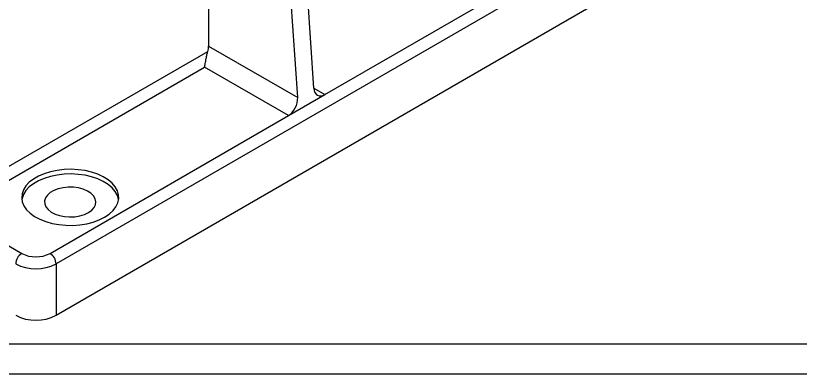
# Model space of a CAD drawing. Header units: millimetres. Extents: x 5847 to 9233, y 737 to 1578.
# Drawn here: x 8762.3 to 9022.7, y 736.7 to 855.6 of the extents above; entities that cross this region are included whole.
import ezdxf

# ---------------------------------------------------------------- set-up
doc = ezdxf.new("R2010")
doc.units = ezdxf.units.MM
doc.layers.get('0').update_dxf_attribs({"lineweight": 30})
doc.layers.add('DRAWING_LINE', color=7, linetype='Continuous')

msp = doc.modelspace()

# ---------------------------------------------------------------- linework, layer by layer
at = {"color": 7, "linetype": 'Continuous', "lineweight": 25}
for p, q in [((9000.322, 902.95), (8775.694, 773.275)), ((8775.694, 756.24), (9000.322, 885.915)), ((8826.319, 887.697), (8826.319, 845.468)), ((8861.248, 831.497), (8857.554, 885.807)), ((8855.884, 828.401), (8852.132, 883.553)), ((8864.875, 829.403), (8943.998, 875.08)), ((8826.319, 845.468), (8855.884, 828.401)), ((8739.15, 793.598), (8826.04, 843.758)), ((8741.162, 790.113), (8824.978, 838.5)), ((8852.805, 822.435), (8824.978, 838.5)), ((8852.805, 822.435), (8864.875, 829.403)), ((8773.683, 776.759), (8852.805, 822.435)), ((8741.162, 790.113), (8764.295, 776.759)), ((8775.694, 773.275), (8775.694, 756.24))]:
    msp.add_line(p, q, dxfattribs=at)
at = {"color": 8, "linetype": 'Continuous', "lineweight": 25}
msp.add_line((8861.248, 831.497), (8864.875, 829.403), dxfattribs=at)
at = {"color": 7, "linetype": 'Continuous', "lineweight": 25, "flags": 128}
for points in [[(8791.787, 788.759), (8793.325, 789.787), (8794.588, 790.933), (8795.548, 792.174), (8796.184, 793.482), (8796.484, 794.829), (8796.441, 796.188), (8796.056, 797.528), (8795.337, 798.822), (8794.3, 800.041), (8792.965, 801.16), (8791.363, 802.156), (8789.527, 803.005), (8787.496, 803.692), (8785.314, 804.2), (8783.026, 804.52), (8780.682, 804.644), (8778.332, 804.569), (8776.026, 804.298), (8773.813, 803.836), (8771.74, 803.193), (8769.851, 802.382), (8768.187, 801.422), (8766.783, 800.331), (8765.669, 799.135), (8764.869, 797.857), (8764.399, 796.526), (8764.27, 795.169), (8764.485, 793.816), (8765.038, 792.496), (8765.919, 791.236), (8767.108, 790.063), (8768.58, 789.003), (8770.304, 788.078), (8772.243, 787.308), (8774.355, 786.709), (8776.596, 786.294), (8778.918, 786.072), (8781.271, 786.047), (8783.605, 786.22), (8785.871, 786.588), (8788.02, 787.142), (8790.006, 787.871), (8791.787, 788.759)], [(8796.453, 794.565), (8796.441, 794.639), (8796.056, 795.979), (8795.337, 797.273), (8794.3, 798.493), (8792.965, 799.612), (8791.363, 800.607), (8789.527, 801.457), (8787.496, 802.143), (8785.314, 802.652), (8783.026, 802.971), (8780.682, 803.095), (8778.332, 803.021), (8776.026, 802.75), (8773.813, 802.288), (8771.74, 801.644), (8769.851, 800.834), (8768.187, 799.873), (8766.783, 798.783), (8765.669, 797.586), (8764.869, 796.308), (8764.399, 794.977), (8764.323, 794.565)], [(8786.423, 790.307), (8787.514, 791.079), (8788.314, 791.963), (8788.789, 792.921), (8788.92, 793.915), (8788.702, 794.904), (8788.143, 795.847), (8787.267, 796.707), (8786.109, 797.446), (8784.718, 798.036), (8783.148, 798.452), (8781.466, 798.678), (8779.74, 798.703), (8778.04, 798.527), (8776.437, 798.157), (8774.995, 797.609), (8773.774, 796.904), (8772.823, 796.072), (8772.183, 795.146), (8771.878, 794.165), (8771.922, 793.168), (8772.312, 792.197), (8773.033, 791.291), (8774.055, 790.488), (8775.337, 789.819), (8776.825, 789.314), (8778.459, 788.991), (8780.172, 788.865), (8781.894, 788.941), (8783.554, 789.215), (8785.084, 789.677), (8786.423, 790.307)]]:
    msp.add_lwpolyline(points, dxfattribs=at)
at = {"color": 7, "linetype": 'Continuous', "lineweight": 25}
for centre, radius, start, end in [((8820.485, 845.545), 5.835, 342.16473, 359.2456), ((8766.651, 773.076), 4.372, 122.60548, 177.39452), ((8768.989, 785.818), 10.203, 242.60967, 297.39033), ((8771.327, 773.076), 4.372, 2.60548, 57.39452), ((8768.989, 786.216), 14.575, 242.60967, 297.39033), ((8768.989, 769.181), 14.575, 242.60967, 297.39033)]:
    msp.add_arc(centre, radius, start, end, dxfattribs=at)
for centre, start_param, end_param in [((8864.601, 833.433), 2.3080936, 3.87889), ((8852.531, 826.465), 3.87889, 5.4496863)]:
    msp.add_ellipse(centre, major_axis=(2.051, 4.284), ratio=0.6223126, start_param=start_param, end_param=end_param, dxfattribs=at)
msp.add_open_spline([(8824.978, 838.5), (8824.979, 838.502), (8825.058, 838.862), (8825.218, 839.721), (8825.468, 841.188), (8825.73, 842.624), (8825.945, 843.41), (8826.04, 843.758)], degree=3, knots=[0, 0, 0, 0, 0.0021385, 0.3002107, 0.6071423, 0.8260976, 1, 1, 1, 1], dxfattribs=at)
at = {"layer": 'DRAWING_LINE'}
for points in [[(9232.932, 1577.684), (9232.932, 736.684), (8043.932, 736.684)], [(9222.932, 1567.684), (9222.932, 746.684), (8063.932, 746.684)]]:
    msp.add_lwpolyline(points, dxfattribs=at)

doc.saveas('drawing.dxf')
